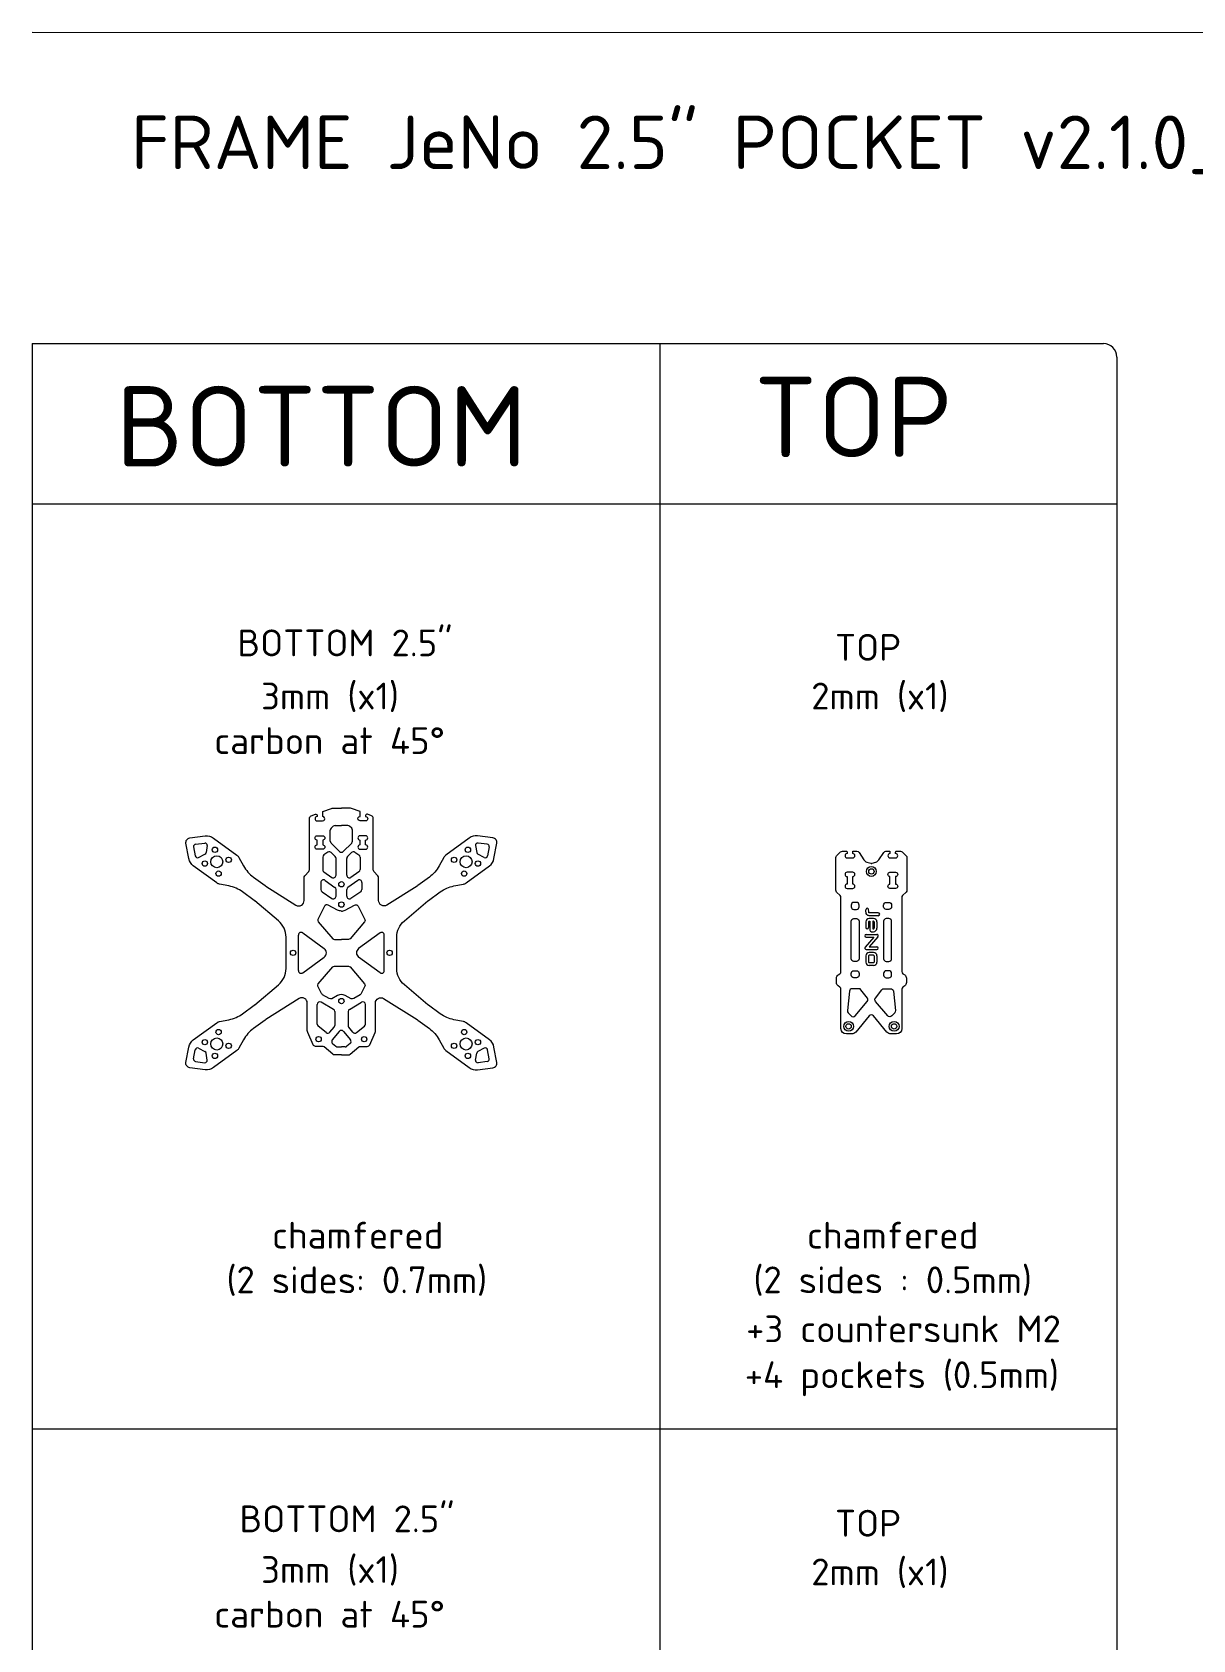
# Model space of a CAD drawing. Header units: millimetres. Extents: x -685 to 944, y -691 to 522.
# Drawn here: x 0 to 434, y -79 to 522 of the extents above; entities that cross this region are included whole.
import ezdxf

# ---------------------------------------------------------------- set-up
doc = ezdxf.new("R2010")
doc.units = ezdxf.units.MM
doc.linetypes.add('JIS_09_08', pattern=[10.75, 8, -0.55, 0.55, -0.55, 0.55, -0.55])
doc.layers.get('0').update_dxf_attribs({"lineweight": 5})
for name, color, linetype, lineweight in [('Calque1', 150, 'Continuous', 15), ('Calque1_pocket', 10, 'Continuous', 15), ('Calque2', 251, 'Continuous', 15), ('chamfered', 30, 'Continuous', 15), ('countersunk', 90, 'Continuous', 15), ('Cut', 150, 'Continuous', 15)]:
    doc.layers.add(name, color=color, linetype=linetype, lineweight=lineweight)
doc.styles.get("Standard").update_dxf_attribs({"font": 'arial.ttf'})

msp = doc.modelspace()

# ---------------------------------------------------------------- linework, layer by layer
at = {"layer": 'Calque1'}
for points in [[(306.96, 194.06), (307.96, 194.06, 0.414214), (308.96, 195.06), (308.96, 195.66, 0.414214), (307.96, 196.66), (306.96, 196.66, 0.414214), (305.96, 195.66), (305.96, 195.06, 0.414214)], [(320.06, 194.06), (319.06, 194.06, -0.414214), (318.06, 195.06), (318.06, 195.66, -0.414214), (319.06, 196.66), (320.06, 196.66, -0.414214), (321.06, 195.66), (321.06, 195.06, -0.414214)], [(306.96, 171.13), (307.96, 171.13, -0.414214), (308.96, 170.13), (308.96, 169.52, -0.414214), (307.96, 168.52), (306.96, 168.52, -0.414214), (305.96, 169.52), (305.96, 170.13, -0.414214)], [(320.06, 171.13), (319.06, 171.13, 0.414214), (318.06, 170.13), (318.06, 169.52, 0.414214), (319.06, 168.52), (320.06, 168.52, 0.414214), (321.06, 169.52), (321.06, 170.13, 0.414214)]]:
    msp.add_lwpolyline(points, format="xyb", close=True, dxfattribs=at)
at = {"layer": 'Calque1_pocket'}
for p, q in [((311.44, 189.37), (311.44, 187.26)), ((311.46, 187.26), (311.44, 187.26)), ((312.48, 189.37), (312.48, 187.26)), ((314.3, 190.67), (312.74, 190.67)), ((314.56, 189.37), (314.56, 187.02)), ((315.6, 189.37), (315.6, 187.02)), ((311.57, 184.71), (315.52, 184.71)), ((315.91, 183.85), (312.7, 180.11)), ((311.43, 176.65), (311.43, 174.38)), ((312.47, 176.65), (312.47, 174.38)), ((312.7, 180.11), (315.52, 180.11)), ((314.3, 177.95), (312.73, 177.95)), ((314.3, 176.91), (312.73, 176.91)), ((314.56, 176.65), (314.56, 174.38)), ((315.6, 176.65), (315.6, 174.38)), ((314.3, 174.12), (312.73, 174.12)), ((314.3, 173.08), (312.73, 173.08))]:
    msp.add_line(p, q, dxfattribs=at)
for points in [[(316.09, 191.69), (312.7, 191.69, -0.245066), (311.77, 192.18, -0.113399), (311.54, 192.75, -0.037158), (311.44, 193.91, -0.049183)], [(316.09, 192.73), (312.7, 192.73, -0.245066), (312.62, 192.77, -0.113399), (312.56, 192.91, -0.037158), (312.48, 193.92)], [(312.74, 189.63), (312.96, 189.63), (312.96, 186.24, 0.414214), (313.48, 185.72), (314.3, 185.72)], [(311.57, 183.67), (314.39, 183.67), (311.18, 179.93, 0.640968), (311.57, 179.07), (315.52, 179.07)]]:
    msp.add_lwpolyline(points, format="xyb", dxfattribs=at)
msp.add_lwpolyline([(314.3, 189.63), (314, 189.63), (314, 186.76), (314.3, 186.76)], dxfattribs=at)
for centre, radius, start, end in [((311.96, 193.92), 0.52, 0.52993, 180.52993), ((316.09, 192.21), 0.52, 270, 90), ((312.74, 189.37), 1.3, 90, 180), ((311.97, 187.26), 0.512, 180, 0), ((312.74, 189.37), 0.26, 90, 180), ((314.3, 189.37), 1.3, 0, 90), ((314.3, 189.37), 0.26, 0, 90), ((314.3, 187.02), 1.3, 270, 0), ((314.3, 187.02), 0.26, 270, 0), ((311.57, 184.19), 0.52, 90, 270), ((315.52, 184.19), 0.52, 319.36567, 90), ((312.73, 176.65), 1.3, 90, 180), ((312.73, 174.38), 1.3, 180, 270), ((312.73, 176.65), 0.26, 90, 180), ((312.73, 174.38), 0.26, 180, 270), ((314.3, 176.65), 1.3, 0, 90), ((314.3, 176.65), 0.26, 0, 90), ((314.3, 174.38), 1.3, 270, 0), ((314.3, 174.38), 0.26, 270, 0), ((315.52, 179.59), 0.52, 270, 90)]:
    msp.add_arc(centre, radius, start, end, dxfattribs=at)
at = {"layer": 'Calque2'}
for p, q in [((0, 521.71), (770.94, 521.56)), ((0, 405.37), (400.23, 405.37)), ((0, 405.37), (0, -691.1)), ((234.53, 405.37), (234.53, -691.1)), ((405.23, 400.37), (405.23, -691.1)), ((0, 345.55), (405.23, 345.55)), ((0, 0), (405.23, 0))]:
    msp.add_line(p, q, dxfattribs=at)
msp.add_arc((400.23, 400.37), 5, 0, 90, dxfattribs=at)
at = {"layer": 'countersunk'}
for centre in [(313.51, 208.21), (305.01, 150.35), (322.01, 150.35)]:
    msp.add_circle(centre, 1.85, dxfattribs=at)
at = {"layer": 'Cut'}
for p, q in [((111.37, 219.55), (111.37, 223.61)), ((111.68, 224.33), (112.45, 225.08)), ((113.15, 225.36), (115.52, 225.36)), ((117.9, 225.36), (115.52, 225.36)), ((119.37, 224.33), (118.59, 225.08)), ((119.67, 219.55), (119.67, 223.61)), ((60.32, 217.41), (60.94, 214.03)), ((61.05, 218.41), (64.47, 218.84)), ((65.42, 217.85), (64.99, 215.24)), ((114.82, 215.69), (111.67, 218.84)), ((116.23, 215.69), (119.38, 218.84)), ((165.63, 217.85), (166.06, 215.24)), ((169.99, 218.41), (166.58, 218.84)), ((170.73, 217.41), (170.1, 214.03)), ((62.18, 213.42), (64.53, 214.62)), ((108.54, 213.54), (108.54, 208.93)), ((110.48, 215.39), (108.98, 214.36)), ((113.23, 213.79), (111.75, 215.27)), ((113.52, 206.82), (113.52, 213.08)), ((117.52, 206.82), (117.52, 213.08)), ((117.82, 213.79), (119.29, 215.27)), ((120.56, 215.39), (122.07, 214.36)), ((122.5, 213.54), (122.5, 208.93)), ((168.87, 213.42), (166.52, 214.62)), ((108.96, 208.12), (111.94, 206)), ((109.42, 204.89), (113.1, 202.28)), ((121.63, 204.89), (117.94, 202.28)), ((122.08, 208.12), (119.1, 206)), ((107.84, 204.08), (107.84, 201.42)), ((108.29, 200.58), (111.98, 198.17)), ((113.52, 199), (113.52, 201.46)), ((117.52, 199), (117.52, 201.46)), ((122.75, 200.58), (119.07, 198.17)), ((123.21, 204.08), (123.21, 201.42)), ((99.49, 171.16), (99.49, 184.47)), ((101.08, 185.28), (109.08, 179.43)), ((129.96, 185.28), (121.97, 179.43)), ((131.55, 171.16), (131.55, 184.47)), ((305.96, 182.59), (305.96, 182.59)), ((101.08, 170.35), (109.08, 176.2)), ((129.96, 170.35), (121.97, 176.2)), ((106.5, 151.18), (106.5, 158.57)), ((112.54, 156.71), (108.02, 159.42)), ((118.51, 156.71), (123.03, 159.42)), ((124.54, 151.18), (124.54, 158.57)), ((109.84, 148.02), (106.88, 150.4)), ((113.02, 155.85), (113.02, 150.67)), ((118.02, 155.85), (118.02, 150.67)), ((121.21, 148.02), (124.17, 150.4)), ((111.23, 148.16), (112.79, 150.03)), ((114.75, 148.49), (112.12, 145.33)), ((116.29, 148.49), (118.92, 145.33)), ((119.81, 148.16), (118.25, 150.03)), ((60.32, 138.23), (60.94, 141.61)), ((62.18, 142.22), (64.53, 141.01)), ((65.42, 137.78), (64.99, 140.39)), ((112.25, 143.92), (113.44, 142.93)), ((114.09, 142.69), (115.52, 142.69)), ((116.96, 142.69), (115.52, 142.69)), ((118.79, 143.92), (117.6, 142.93)), ((165.63, 137.78), (166.06, 140.39)), ((168.87, 142.22), (166.52, 141.01)), ((170.73, 138.23), (170.1, 141.61)), ((61.05, 137.22), (64.47, 136.79)), ((169.99, 137.22), (166.58, 136.79))]:
    msp.add_line(p, q, dxfattribs=at)
for points in [[(115.52, 139.69), (112.95, 139.7, -0.175895), (112.31, 139.93), (109.06, 142.65, 0.175895), (108.42, 142.88), (105.87, 142.88, -0.297645), (104.95, 143.48), (102.96, 148.03, -0.103774), (102.79, 148.83), (102.8, 159.05, 0.590315), (99.73, 160.74), (87.26, 152.89, 0.017358), (87.01, 152.72), (82.67, 149.54, 0.109594), (78.99, 145.36), (77.25, 142.19, -0.109594), (76.51, 141.36), (67.76, 134.96, -0.19144), (64.69, 134.17), (58.93, 134.89, -0.431181), (57.46, 136.91), (58.51, 142.62, -0.19144), (60.2, 145.3), (68.95, 151.7, -0.109594), (69.97, 152.15), (73.51, 152.85, 0.109594), (78.62, 155.08), (82.96, 158.26, 0.017307), (83.2, 158.45), (91.99, 165.87, 0.221063), (94.84, 171.98), (94.84, 183.65, 0.221063), (91.99, 189.77), (83.2, 197.19, 0.017307), (82.96, 197.37), (78.62, 200.55, 0.109594), (73.51, 202.79), (69.97, 203.48, -0.109594), (68.95, 203.93), (60.2, 210.33, -0.19144), (58.51, 213.01), (57.46, 218.73, -0.431181), (58.93, 220.74), (64.69, 221.47, -0.19144), (67.76, 220.67), (76.51, 214.28, -0.109594), (77.25, 213.44), (78.99, 210.28, 0.109594), (82.67, 206.09), (87.01, 202.91, 0.017358), (87.26, 202.74), (98.54, 195.65, 0.589867), (101.6, 197.34), (101.61, 205.88, -0.183657), (101.86, 206.54), (103.35, 208.22, 0.18376), (103.61, 208.88), (103.62, 228.09, -0.316113), (104.28, 229.03), (105.8, 229.57, -0.519608), (106.47, 229.1), (106.47, 228.72, 0.999903), (106.47, 227.12), (108.52, 227.12, 1.021867), (108.57, 228.72), (108.57, 230.57), (111.78, 231.73, -0.092844), (112.5, 231.86), (115.52, 231.86)], [(115.52, 139.69), (118.1, 139.7, 0.175895), (118.74, 139.93), (121.99, 142.65, -0.175895), (122.63, 142.88), (125.18, 142.88, 0.297645), (126.09, 143.48), (128.08, 148.03, 0.103774), (128.25, 148.83), (128.25, 159.05, -0.590315), (131.31, 160.74), (143.78, 152.89, -0.017358), (144.03, 152.72), (148.38, 149.54, -0.109594), (152.06, 145.36), (153.8, 142.19, 0.109594), (154.53, 141.36), (163.28, 134.96, 0.19144), (166.35, 134.17), (172.12, 134.89, 0.431181), (173.59, 136.91), (172.53, 142.62, 0.19144), (170.85, 145.3), (162.1, 151.7, 0.109594), (161.08, 152.15), (157.54, 152.85, -0.109594), (152.43, 155.08), (148.08, 158.26, -0.017307), (147.85, 158.45), (139.05, 165.87, -0.221063), (136.21, 171.98), (136.21, 183.65, -0.221063), (139.05, 189.77), (147.85, 197.19, -0.017307), (148.08, 197.37), (152.43, 200.55, -0.109594), (157.54, 202.79), (161.08, 203.48, 0.109594), (162.1, 203.93), (170.85, 210.33, 0.19144), (172.53, 213.01), (173.59, 218.73, 0.431181), (172.12, 220.74), (166.35, 221.47, 0.19144), (163.28, 220.67), (154.53, 214.28, 0.109594), (153.8, 213.44), (152.06, 210.28, -0.109594), (148.38, 206.09), (144.03, 202.91, -0.017358), (143.78, 202.74), (132.51, 195.65, -0.589867), (129.44, 197.34), (129.44, 205.88, 0.183657), (129.18, 206.54), (127.69, 208.22, -0.18376), (127.44, 208.88), (127.43, 228.09, 0.316113), (126.77, 229.03), (125.25, 229.57, 0.519608), (124.58, 229.1), (124.58, 228.72, -0.999903), (124.58, 227.12), (122.52, 227.12, -1.021867), (122.48, 228.72), (122.48, 230.57), (119.27, 231.73, 0.092844), (118.55, 231.86), (115.52, 231.86)]]:
    msp.add_lwpolyline(points, format="xyb", dxfattribs=at)
for points in [[(108.57, 221.53, -1), (108.57, 219.93), (108.57, 218.13, -1), (108.57, 216.53), (106.47, 216.53, -1), (106.47, 218.13), (106.47, 219.93, -1), (106.47, 221.53)], [(122.47, 221.53, 1), (122.47, 219.93), (122.47, 218.13, 1), (122.47, 216.53), (124.57, 216.53, 1), (124.57, 218.13), (124.57, 219.93, 1), (124.57, 221.53)], [(304.46, 206.3), (304.46, 203.5, 1), (304.46, 201.9), (306.56, 201.9, 1), (306.56, 203.5), (306.56, 206.3, 1), (306.56, 207.9), (304.46, 207.9, 1)], [(322.56, 206.3), (322.56, 203.5, -1), (322.56, 201.9), (320.46, 201.9, -1), (320.46, 203.5), (320.46, 206.3, -1), (320.46, 207.9), (322.56, 207.9, -1)], [(307.96, 174.6), (306.96, 174.6, -0.414214), (305.96, 175.6), (305.96, 189.59, -0.414214), (306.96, 190.59), (307.96, 190.59, -0.414214), (308.96, 189.59), (308.96, 175.6, -0.414214)], [(319.06, 174.6), (320.06, 174.6, 0.414214), (321.06, 175.6), (321.06, 189.59, 0.414214), (320.06, 190.59), (319.06, 190.59, 0.414214), (318.06, 189.59), (318.06, 175.6, 0.414214)], [(304.81, 155.44), (305.9, 154.26, 0.448886), (307.4, 154.29), (311.99, 159.68, 0.354491), (312.02, 160.94), (309.63, 164.04, 0.232539), (308.84, 164.42), (306.3, 164.42, 0.384236), (305.31, 163.53), (304.55, 156.22, 0.216152)], [(322.22, 155.44), (321.12, 154.26, -0.448886), (319.63, 154.29), (315.04, 159.68, -0.354491), (315.01, 160.94), (317.39, 164.04, -0.232539), (318.18, 164.42), (320.72, 164.42, -0.384236), (321.72, 163.53), (322.48, 156.22, -0.216152)]]:
    msp.add_lwpolyline(points, format="xyb", close=True, dxfattribs=at)
at = {"layer": 'Cut', "flags": 128}
for points in [[(314.28, 154.26, 0.46803), (312.74, 154.26), (307.7, 148.22, -0.222436), (306.17, 147.5), (304.16, 147.5, -0.414114), (302.16, 149.5), (302.16, 164.21, 0.24288), (301.74, 165.03), (301.08, 165.49, -0.243004), (300.45, 166.72), (300.45, 168.33, -0.243004), (301.08, 169.55), (301.74, 170.02, 0.243006), (302.16, 170.84), (302.16, 198.48, 0.198911), (301.87, 199.19), (300.53, 200.52, -0.198912), (300.24, 201.23), (300.24, 213.41, -0.188018), (300.53, 214.07), (301.97, 215.51, -0.198912), (302.68, 215.8), (304.06, 215.8, -0.414214), (304.46, 215.4), (304.46, 214.87, 1), (304.46, 213.27), (306.56, 213.27, 1), (306.56, 214.87), (306.56, 215.8), (308.06, 215.8, -0.253934), (308.9, 215.34), (310.73, 212.52, 0.175444), (311.82, 211.7), (313.27, 211.25, 0.062578), (313.51, 211.21, 0.062578), (313.76, 211.25), (315.21, 211.7, 0.175444), (316.29, 212.52), (318.13, 215.34, -0.253934), (318.97, 215.8), (320.46, 215.8), (320.46, 214.87, 1), (320.46, 213.27), (322.56, 213.27, 1), (322.56, 214.87), (322.56, 215.4, -0.414214), (322.96, 215.8), (324.35, 215.8, -0.198912), (325.06, 215.51), (326.49, 214.07, -0.188018), (326.78, 213.41), (326.79, 201.23, -0.198912), (326.49, 200.52), (325.16, 199.19, 0.198912), (324.86, 198.48), (324.86, 170.84, 0.243006), (325.28, 170.02), (325.95, 169.55, -0.243004), (326.58, 168.33), (326.58, 166.72, -0.243004), (325.95, 165.49), (325.29, 165.03, 0.24288), (324.87, 164.21), (324.86, 149.5, -0.414114), (322.86, 147.5), (320.86, 147.5, -0.222436), (319.32, 148.22)], [(114.12, 161.86), (111.91, 160.69, -0.263047), (110.93, 160.72), (108.52, 162.16, -0.142593), (108.14, 162.57), (106.77, 165.32, -0.301012), (106.88, 166.19), (112.28, 172.54, -0.21966), (112.89, 172.82), (113.72, 172.82), (115.52, 172.82), (117.32, 172.82), (118.15, 172.82, -0.21966), (118.76, 172.54), (124.17, 166.19, -0.301012), (124.27, 165.32), (122.9, 162.57, -0.142593), (122.52, 162.16), (120.12, 160.72, -0.263047), (119.13, 160.69), (116.93, 161.86, 0.249111)]]:
    msp.add_lwpolyline(points, format="xyb", close=True, dxfattribs=at)
for points in [[(115.52, 193.42, -0.122681), (114.12, 193.77), (110.58, 195.65, 0.421448), (109.22, 195.21), (106.77, 190.31, 0.301012), (106.88, 189.44), (112.28, 183.1, 0.21966), (112.89, 182.82), (113.72, 182.82), (115.52, 182.82)], [(115.52, 193.42, 0.122681), (116.93, 193.77), (120.46, 195.65, -0.421448), (121.83, 195.21), (124.27, 190.31, -0.301012), (124.17, 189.44), (118.76, 183.1, -0.21966), (118.15, 182.82), (117.32, 182.82), (115.52, 182.82)]]:
    msp.add_lwpolyline(points, format="xyb", dxfattribs=at)
at = {"layer": 'Cut'}
for centre, radius in [((68.27, 216.31), 1), ((162.78, 216.31), 1), ((64.51, 211.17), 1), ((68.96, 211.86), 2.25), ((73.41, 212.55), 1), ((157.64, 212.55), 1), ((162.09, 211.86), 2.25), ((166.53, 211.17), 1), ((69.65, 207.41), 1), ((115.52, 203.44), 1), ((161.4, 207.41), 1), ((313.51, 208.21), 1), ((115.52, 195.85), 1), ((97.49, 177.82), 1), ((133.55, 177.82), 1), ((115.52, 159.79), 1), ((305.01, 150.35), 1), ((322.01, 150.35), 1), ((64.51, 144.46), 1), ((68.96, 143.77), 2.25), ((69.65, 148.22), 1), ((107.02, 145.58), 1), ((124.02, 145.58), 1), ((162.09, 143.77), 2.25), ((161.4, 148.22), 1), ((166.53, 144.46), 1), ((68.27, 139.33), 1), ((73.41, 143.08), 1), ((157.64, 143.08), 1), ((162.78, 139.33), 1)]:
    msp.add_circle(centre, radius, dxfattribs=at)
for centre, radius, start, end in [((112.37, 223.61), 1, 134.11683, 180), ((113.15, 224.36), 1, 90, 134.11683), ((117.9, 224.36), 1, 45.88317, 90), ((118.67, 223.61), 1, 0, 45.88317), ((61.16, 217.56), 0.858, 97.17847, 190.47766), ((64.57, 217.99), 0.858, 350.56336, 97.17847), ((112.37, 219.55), 1, 180, 225), ((118.67, 219.55), 1, 315, 0), ((166.47, 217.99), 0.858, 82.82153, 189.43664), ((169.88, 217.56), 0.858, 349.52234, 82.82153), ((61.79, 214.18), 0.858, 190.47766, 297.09277), ((64.14, 215.38), 0.858, 297.09277, 350.56336), ((109.54, 213.54), 1, 124.26684, 180), ((111.05, 214.56), 1, 45, 124.26684), ((112.52, 213.08), 1, 0, 45), ((115.52, 216.4), 1, 225, 315), ((118.52, 213.08), 1, 135, 180), ((120, 214.56), 1, 55.73316, 135), ((121.5, 213.54), 1, 0, 55.73316), ((166.91, 215.38), 0.858, 189.43664, 242.90723), ((169.26, 214.18), 0.858, 242.90723, 349.52234), ((108.84, 204.08), 1, 54.63352, 180), ((109.54, 208.93), 1, 180, 234.63352), ((112.52, 206.82), 1, 234.63352, 0), ((118.52, 206.82), 1, 180, 305.36648), ((122.21, 204.08), 1, 0, 125.36648), ((121.5, 208.93), 1, 305.36648, 0), ((108.84, 201.42), 1, 180, 236.78403), ((112.52, 199), 1, 236.78403, 0), ((112.52, 201.46), 1, 0, 54.63352), ((118.52, 201.46), 1, 125.36648, 180), ((118.52, 199), 1, 180, 303.21597), ((122.21, 201.42), 1, 303.21597, 0), ((100.49, 184.47), 1, 53.82807, 180), ((130.55, 184.47), 1, 0, 126.17193), ((107.9, 177.82), 2, 306.17193, 53.82807), ((123.15, 177.82), 2, 126.17193, 233.82807), ((100.49, 171.16), 1, 180, 306.17193), ((130.55, 171.16), 1, 233.82807, 0), ((107.5, 158.57), 1, 59.02603, 180), ((112.02, 155.85), 1, 0, 59.02603), ((119.02, 155.85), 1, 120.97397, 180), ((123.54, 158.57), 1, 0, 120.97397), ((107.5, 151.18), 1, 180, 231.28296), ((112.02, 150.67), 1, 320.162, 0), ((119.02, 150.67), 1, 180, 219.838), ((123.54, 151.18), 1, 308.71704, 0), ((110.46, 148.81), 1, 231.28296, 320.162), ((112.89, 144.69), 1, 140.162, 230.096), ((115.52, 147.85), 1, 39.838, 140.162), ((118.15, 144.69), 1, 309.904, 39.838), ((120.58, 148.81), 1, 219.838, 308.71704), ((61.16, 138.07), 0.858, 169.52234, 262.82153), ((61.79, 141.45), 0.858, 62.90723, 169.52234), ((64.14, 140.25), 0.858, 9.43664, 62.90723), ((114.09, 143.69), 1, 230.096, 270), ((116.96, 143.69), 1, 270, 309.904), ((166.91, 140.25), 0.858, 117.09277, 170.56336), ((169.26, 141.45), 0.858, 10.47766, 117.09277), ((169.88, 138.07), 0.858, 277.17847, 10.47766), ((64.57, 137.64), 0.858, 262.82153, 9.43664), ((166.47, 137.64), 0.858, 170.56336, 277.17847)]:
    msp.add_arc(centre, radius, start, end, dxfattribs=at)

# ---------------------------------------------------------------- texts
at = {"linetype": 'JIS_09_08', "attachment_point": 1}
for s, width, insert, char_height in [('{\\fISOCPEUR|b0|i0|c0|p34;FRAME JeNo 2.5" POCKET v2.1.0_all versions}', 689.5068, (36.94, 490.57), 20), ('{\\fISOCPEUR|b0|i0|c0|p34;TOP}', 327.7561, (269.67, 392.98), 30), ('{\\fISOCPEUR|b0|i0|c0|p34;BOTTOM}', 327.7561, (31.17, 389.51), 30), ('{\\fISOCPEUR|b0|i0|c0|p34;BOTTOM 2.5"}', 327.7561, (76.65, 298.58), 10), ('\\pi152.87807;{\\fISOCPEUR|b0|i0|c0|p34;TOP}', 327.7561, (147.04, 296.92), 10), ('\\pi139.37807;{\\fISOCPEUR|b0|i0|c0|p34;3mm (x1)\\P\\pi121.87807;carbon at 45°}', 327.7561, (-53.85, 278.74), 10), ('\\pi139.37807;{\\fISOCPEUR|b0|i0|c0|p34;2mm (x1)}', 327.7561, (151.66, 278.74), 10), ('{\\fISOCPEUR|b0|i0|c0|p34;BOTTOM 2.5"}', 327.7561, (77.42, -28.6), 10), ('\\pi152.87807;{\\fISOCPEUR|b0|i0|c0|p34;TOP}', 327.7561, (147.04, -30.25), 10), ('\\pi139.37807;{\\fISOCPEUR|b0|i0|c0|p34;3mm (x1)\\P\\pi121.87807;carbon at 45°}', 327.7561, (-53.85, -47.55), 10), ('\\pi139.37807;{\\fISOCPEUR|b0|i0|c0|p34;2mm (x1)}', 327.7561, (151.66, -48.43), 10)]:
    msp.add_mtext_dynamic_manual_height_columns(s, width=width, gutter_width=12.5, heights=[0], dxfattribs=dict(at, insert=insert, char_height=char_height))
at = {"layer": 'Calque1_pocket', "insert": (159.84, 41.89), "char_height": 10, "attachment_point": 1}
msp.add_mtext_dynamic_manual_height_columns('\\pi163.87807;{\\fISOCPEUR|b0|i0|c0|p34;\\P\\pi106.37807;+4 pockets (0.5mm)}', width=327.7561, gutter_width=12.5, heights=[0], dxfattribs=at)
at = {"layer": 'chamfered', "linetype": 'JIS_09_08', "char_height": 10, "attachment_point": 1}
for s, insert in [('\\pi133.87807;{\\fISOCPEUR|b0|i0|c0|p34;chamfered\\P\\pi116.87807;(2 sides: 0.7mm)}', (-44.27, 77.34)), ('\\pi133.87807;{\\fISOCPEUR|b0|i0|c0|p34;chamfered\\P\\pi113.87807;(2 sides : 0.5mm)}', (155.58, 77.34))]:
    msp.add_mtext_dynamic_manual_height_columns(s, width=327.7561, gutter_width=12.5, heights=[0], dxfattribs=dict(at, insert=insert))
at = {"layer": 'countersunk', "insert": (159.84, 59.04), "char_height": 10, "attachment_point": 1}
msp.add_mtext_dynamic_manual_height_columns('\\pi163.87807;{\\fISOCPEUR|b0|i0|c0|p34;\\P\\pi106.87807;+3 countersunk M2}', width=327.7561, gutter_width=12.5, heights=[0], dxfattribs=at)

doc.saveas('drawing.dxf')
